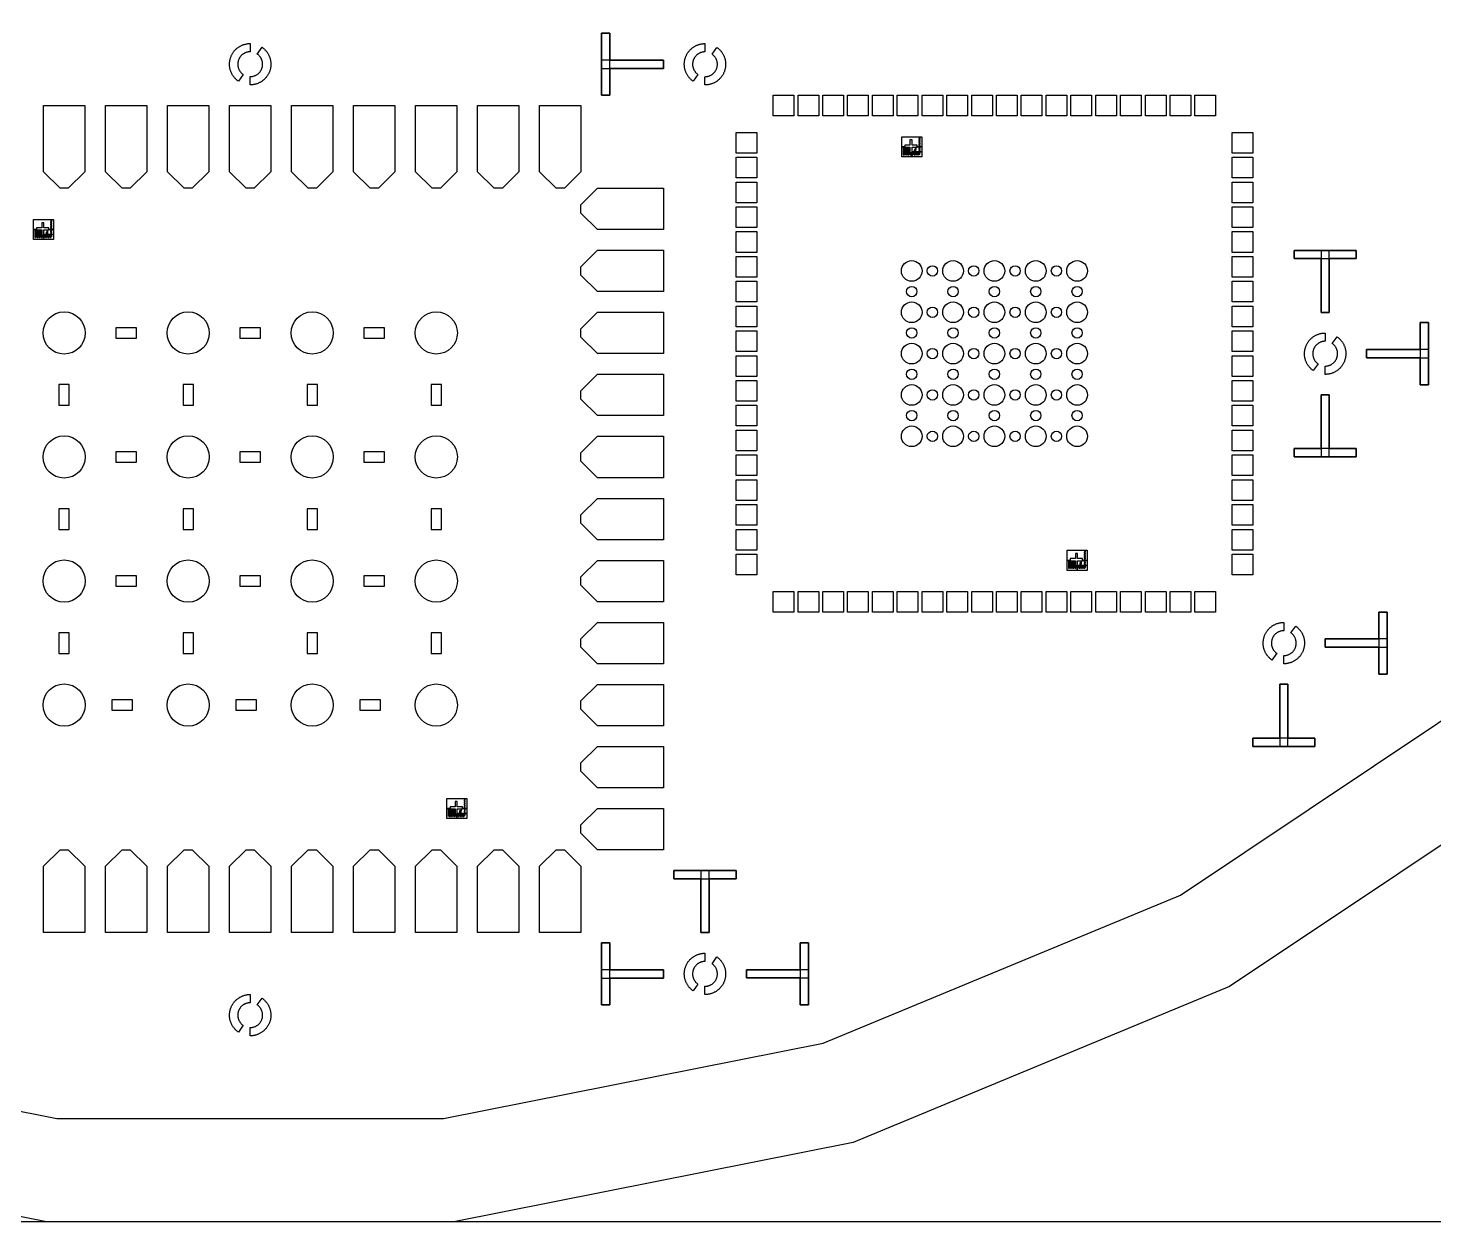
# Model space of a CAD drawing. Extents: x -17000 to 83000, y -61000 to 39000.
# Drawn here: x 27629 to 61629, y -61000 to -32127 of the extents above; entities that cross this region are included whole.
import ezdxf

# ---------------------------------------------------------------- set-up
doc = ezdxf.new("R2010")
doc.units = 0
doc.layers.add('Boundaries', color=3, linetype='CONTINUOUS')
doc.layers.add('Central Electrodes', color=2, linetype='CONTINUOUS')

# ---------------------------------------------------------------- blocks, each defined once
blk = doc.blocks.new('Half_moon_alignment1')
at = {"layer": 'Central Electrodes'}
for points in [[(-286.79, -409.58), (-299.5, -400.5), (-311.75, -391), (-324, -381), (-335.75, -370.75), (-347, -360), (-358, -349), (-368.75, -337.5), (-379.25, -326), (-389.25, -314), (-398.75, -301.5), (-408, -289), (-417, -276), (-425.25, -263), (-433.25, -249.5), (-441, -236), (-448, -222), (-454.75, -208), (-461, -193.5), (-466.75, -179), (-472.25, -164.5), (-477.25, -149.5), (-481.5, -134.5), (-485.5, -119.5), (-489, -104.25), (-492, -89), (-494.5, -73.5), (-496.75, -58), (-498.25, -42.5), (-499.25, -27), (-500, -11.25), (-500, 4.25), (-499.75, 20), (-498.75, 35.5), (-497.5, 51), (-495.5, 66.5), (-493.25, 82), (-490.5, 97.5), (-487.25, 112.75), (-483.5, 127.75), (-479.25, 143), (-474.5, 157.75), (-469.25, 172.5), (-463.75, 187), (-457.75, 201.5), (-451, 215.75), (-444.25, 229.75), (-436.75, 243.5), (-429, 257), (-420.75, 270.25), (-412, 283.25), (-403, 296), (-393.5, 308.5), (-383.75, 320.5), (-373.5, 332.5), (-363, 344), (-352, 355), (-340.75, 366), (-329.25, 376.5), (-317.25, 386.5), (-305, 396.25), (-292.5, 405.5), (-279.75, 414.5), (-266.5, 423), (-253.25, 431.25), (-239.75, 438.75), (-225.75, 446), (-211.75, 453), (-197.5, 459.25), (-183, 465.25), (-168.5, 470.75), (-153.75, 475.75), (-138.75, 480.5), (-123.75, 484.5), (-108.5, 488), (-93.25, 491.25), (-77.75, 494), (-62.25, 496.25), (-46.75, 497.75), (-31.25, 499), (-15.5, 499.75), (0, 500), (0, 300), (-12, 299.75), (-24, 299), (-36, 297.75), (-48, 296.25), (-59.75, 294), (-71.5, 291.25), (-83.25, 288.25), (-94.75, 284.75), (-106.25, 280.75), (-117.25, 276.25), (-128.25, 271.25), (-139, 265.75), (-149.75, 260), (-160, 253.75), (-170, 247.25), (-179.75, 240.25), (-189.25, 232.75), (-198.5, 225), (-207.5, 216.75), (-216, 208.25), (-224.25, 199.5), (-232, 190.25), (-239.5, 180.75), (-246.5, 171), (-253.25, 161), (-259.5, 150.75), (-265.25, 140.25), (-270.75, 129.5), (-275.75, 118.5), (-280.25, 107.25), (-284.25, 96), (-288, 84.5), (-291, 72.75), (-293.75, 61), (-296, 49.25), (-297.75, 37.25), (-299, 25.25), (-299.75, 13.25), (-300, 1.25), (-299.75, -10.75), (-299.25, -22.75), (-298, -34.75), (-296.25, -46.75), (-294.25, -58.75), (-291.75, -70.5), (-288.5, -82), (-285, -93.5), (-281, -105), (-276.75, -116.25), (-271.75, -127.25), (-266.5, -138), (-260.75, -148.5), (-254.5, -159), (-248, -169), (-241, -178.75), (-233.5, -188.25), (-225.75, -197.5), (-217.75, -206.5), (-209.25, -215), (-200.5, -223.25), (-191.25, -231.25), (-181.75, -238.75), (-172.07, -245.75)], [(0, -500), (0, -300), (12, -299.75), (24, -299), (36, -297.75), (48, -296.25), (59.75, -294), (71.5, -291.25), (83.25, -288.25), (94.75, -284.75), (106.25, -280.75), (117.25, -276.25), (128.25, -271.25), (139, -265.75), (149.75, -260), (160, -253.75), (170, -247.25), (179.75, -240.25), (189.25, -232.75), (198.5, -225), (207.5, -216.75), (216, -208.25), (224.25, -199.5), (232, -190.25), (239.5, -180.75), (246.5, -171), (253.25, -161), (259.5, -150.75), (265.25, -140.25), (270.75, -129.5), (275.75, -118.5), (280.25, -107.25), (284.25, -96), (288, -84.5), (291, -72.75), (293.75, -61), (296, -49.25), (297.75, -37.25), (299, -25.25), (299.75, -13.25), (300, -1.25), (299.75, 10.75), (299.25, 22.75), (298, 34.75), (296.25, 46.75), (294.25, 58.75), (291.75, 70.5), (288.5, 82), (285, 93.5), (281, 105), (276.75, 116.25), (271.75, 127.25), (266.5, 138), (260.75, 148.5), (254.5, 159), (248, 169), (241, 178.75), (233.5, 188.25), (225.75, 197.5), (217.75, 206.5), (209.25, 215), (200.5, 223.25), (191.25, 231.25), (181.75, 238.75), (172.07, 245.75), (286.79, 409.58), (299.5, 400.5), (311.75, 391), (324, 381), (335.75, 370.75), (347, 360), (358, 349), (368.75, 337.5), (379.25, 326), (389.25, 314), (398.75, 301.5), (408, 289), (417, 276), (425.25, 263), (433.25, 249.5), (441, 236), (448, 222), (454.75, 208), (461, 193.5), (466.75, 179), (472.25, 164.5), (477.25, 149.5), (481.5, 134.5), (485.5, 119.5), (489, 104.25), (492, 89), (494.5, 73.5), (496.75, 58), (498.25, 42.5), (499.25, 27), (500, 11.25), (500, -4.25), (499.75, -20), (498.75, -35.5), (497.5, -51), (495.5, -66.5), (493.25, -82), (490.5, -97.5), (487.25, -112.75), (483.5, -127.75), (479.25, -143), (474.5, -157.75), (469.25, -172.5), (463.75, -187), (457.75, -201.5), (451, -215.75), (444.25, -229.75), (436.75, -243.5), (429, -257), (420.75, -270.25), (412, -283.25), (403, -296), (393.5, -308.5), (383.75, -320.5), (373.5, -332.5), (363, -344), (352, -355), (340.75, -366), (329.25, -376.5), (317.25, -386.5), (305, -396.25), (292.5, -405.5), (279.75, -414.5), (266.5, -423), (253.25, -431.25), (239.75, -438.75), (225.75, -446), (211.75, -453), (197.5, -459.25), (183, -465.25), (168.5, -470.75), (153.75, -475.75), (138.75, -480.5), (123.75, -484.5), (108.5, -488), (93.25, -491.25), (77.75, -494), (62.25, -496.25), (46.75, -497.75), (31.25, -499), (15.5, -499.75)]]:
    blk.add_lwpolyline(points, close=True, dxfattribs=at)
blk = doc.blocks.new('BIG_photolith_alignment1')
at = {"layer": 'Central Electrodes'}
for points in [[(-225, -17.5), (-225, 225), (210, 225), (210, 190), (190, 190), (190, 185), (210, 185), (210, 180.5), (190, 180.5), (190, 175.5), (210, 175.5), (210, 171), (190, 171), (190, 166), (210, 166), (210, 161.5), (190, 161.5), (190, 156.5), (210, 156.5), (210, 152), (190, 152), (190, 147), (210, 147), (210, 142.5), (190, 142.5), (190, 137.5), (210, 137.5), (210, 133), (190, 133), (190, 128), (210, 128), (210, 123.5), (190, 123.5), (190, 118.5), (210, 118.5), (210, 114), (190, 114), (190, 109), (210, 109), (210, 104.5), (190, 104.5), (190, 99.5), (210, 99.5), (210, 95), (190, 95), (190, 90), (210, 90), (210, 85.5), (190, 85.5), (190, 80.5), (210, 80.5), (210, 76), (190, 76), (190, 71), (210, 71), (210, 66.5), (190, 66.5), (190, 61.5), (210, 61.5), (210, 57), (190, 57), (190, 52), (210, 52), (210, 47.5), (190, 47.5), (190, 42.5), (210, 42.5), (210, 38), (190, 38), (190, 33), (210, 33), (210, 28.5), (190, 28.5), (190, 23.5), (210, 23.5), (210, 19), (190, 19), (190, 14), (210, 14), (210, 9.5), (190, 9.5), (190, 4.5), (210, 4.5), (210, 0), (185, 0), (185, -5), (210, -5), (210, -9.5), (190, -9.5), (190, -14.5), (210, -14.5), (210, 225), (260, 225), (260, -17.5), (150, -17.5), (150, 25), (25, 25), (25, 150), (-25, 150), (-25, 25), (-150, 25), (-150, -17.5)], [(-225, -260), (-225, -17.5), (-185, -17.5), (-185, -190), (-190, -190), (-190, -210), (-185, -210), (-185, -17.5), (-175.5, -17.5), (-175.5, -190), (-180.5, -190), (-180.5, -210), (-175.5, -210), (-175.5, -17.5), (-166, -17.5), (-166, -190), (-171, -190), (-171, -210), (-166, -210), (-166, -17.5), (-156.5, -17.5), (-156.5, -190), (-161.5, -190), (-161.5, -210), (-156.5, -210), (-156.5, -17.5), (-150, -17.5), (-150, -25), (-147, -25), (-147, -190), (-152, -190), (-152, -210), (-147, -210), (-147, -25), (-137.5, -25), (-137.5, -190), (-142.5, -190), (-142.5, -210), (-137.5, -210), (-137.5, -25), (-128, -25), (-128, -190), (-133, -190), (-133, -210), (-128, -210), (-128, -25), (-118.5, -25), (-118.5, -190), (-123.5, -190), (-123.5, -210), (-118.5, -210), (-118.5, -25), (-109, -25), (-109, -190), (-114, -190), (-114, -210), (-109, -210), (-109, -25), (-99.5, -25), (-99.5, -190), (-104.5, -190), (-104.5, -210), (-99.5, -210), (-99.5, -25), (-90, -25), (-90, -190), (-95, -190), (-95, -210), (-90, -210), (-90, -25), (-80.5, -25), (-80.5, -190), (-85.5, -190), (-85.5, -210), (-80.5, -210), (-80.5, -25), (-71, -25), (-71, -190), (-76, -190), (-76, -210), (-71, -210), (-71, -25), (-61.5, -25), (-61.5, -190), (-66.5, -190), (-66.5, -210), (-61.5, -210), (-61.5, -25), (-52, -25), (-52, -190), (-57, -190), (-57, -210), (-52, -210), (-52, -25), (-42.5, -25), (-42.5, -190), (-47.5, -190), (-47.5, -210), (-42.5, -210), (-42.5, -25), (-33, -25), (-33, -190), (-38, -190), (-38, -210), (-33, -210), (-33, -25), (-25, -25), (-25, -150), (-23.5, -150), (-23.5, -190), (-28.5, -190), (-28.5, -210), (-23.5, -210), (-23.5, -150), (-14, -150), (-14, -190), (-19, -190), (-19, -210), (-14, -210), (-14, -150), (-4.5, -150), (-4.5, -190), (-9.5, -190), (-9.5, -210), (-4.5, -210), (-4.5, -150), (5, -150), (5, -185), (0, -185), (0, -210), (5, -210), (5, -150), (14.5, -150), (14.5, -190), (9.5, -190), (9.5, -210), (14.5, -210), (14.5, -150), (17.5, -150), (17.5, -260)], [(17.5, -260), (17.5, -150), (24, -150), (24, -190), (19, -190), (19, -210), (24, -210), (24, -150), (25, -150), (25, -138.75), (33.5, -138.75), (33.5, -190), (28.5, -190), (28.5, -210), (33.5, -210), (33.5, -138.75), (43, -138.75), (43, -190), (38, -190), (38, -210), (43, -210), (43, -138.75), (52.5, -138.75), (52.5, -190), (47.5, -190), (47.5, -210), (52.5, -210), (52.5, -138.75), (62, -138.75), (62, -190), (57, -190), (57, -210), (62, -210), (62, -138.75), (71.5, -138.75), (71.5, -190), (66.5, -190), (66.5, -210), (71.5, -210), (71.5, -138.75), (81, -138.75), (81, -190), (76, -190), (76, -210), (81, -210), (81, -138.75), (90.5, -138.75), (90.5, -190), (85.5, -190), (85.5, -210), (90.5, -210), (90.5, -138.75), (100, -138.75), (100, -190), (95, -190), (95, -210), (100, -210), (100, -138.75), (109.5, -138.75), (109.5, -190), (104.5, -190), (104.5, -210), (109.5, -210), (109.5, -138.75), (119, -138.75), (119, -190), (114, -190), (114, -210), (119, -210), (119, -138.75), (128.5, -138.75), (128.5, -190), (123.5, -190), (123.5, -210), (128.5, -210), (128.5, -138.75), (138, -138.75), (138, -190), (133, -190), (133, -210), (138, -210), (138, -138.75), (147.5, -138.75), (147.5, -190), (142.5, -190), (142.5, -210), (147.5, -210), (147.5, -138.75), (157, -138.75), (157, -190), (152, -190), (152, -210), (157, -210), (157, -138.75), (166.5, -138.75), (166.5, -190), (161.5, -190), (161.5, -210), (166.5, -210), (166.5, -138.75), (176, -138.75), (176, -190), (171, -190), (171, -210), (176, -210), (176, -138.75), (185.5, -138.75), (185.5, -190), (180.5, -190), (180.5, -210), (185.5, -210), (185.5, -138.75), (210, -138.75), (210, -142.5), (190, -142.5), (190, -147.5), (210, -147.5), (210, -152), (190, -152), (190, -157), (210, -157), (210, -161.5), (190, -161.5), (190, -166.5), (210, -166.5), (210, -171), (190, -171), (190, -176), (210, -176), (210, -180.5), (190, -180.5), (190, -185.5), (210, -185.5), (210, -190), (190, -190), (190, -210), (195, -210), (195, -195), (210, -195), (210, -138.75), (260, -138.75), (260, -260)], [(25, -138.75), (25, -25), (117.5, -25), (117.5, -77.5), (82.5, -77.5), (82.5, -122.5), (117.5, -122.5), (117.5, -25), (150, -25), (150, -17.5), (210, -17.5), (210, -19), (190, -19), (190, -24), (210, -24), (210, -28.5), (190, -28.5), (190, -33.5), (210, -33.5), (210, -38), (190, -38), (190, -43), (210, -43), (210, -47.5), (190, -47.5), (190, -52.5), (210, -52.5), (210, -57), (190, -57), (190, -62), (210, -62), (210, -66.5), (190, -66.5), (190, -71.5), (210, -71.5), (210, -76), (190, -76), (190, -81), (210, -81), (210, -85.5), (190, -85.5), (190, -90.5), (210, -90.5), (210, -95), (190, -95), (190, -100), (210, -100), (210, -104.5), (190, -104.5), (190, -109.5), (210, -109.5), (210, -114), (190, -114), (190, -119), (210, -119), (210, -123.5), (190, -123.5), (190, -128.5), (210, -128.5), (210, -133), (190, -133), (190, -138), (210, -138), (210, -17.5), (260, -17.5), (260, -138.75)], [(92.5, -117.5), (87.5, -112.5), (87.5, -87.5), (92.5, -82.5), (107.5, -82.5), (112.5, -87.5), (112.5, -112.5), (107.5, -117.5), (92.5, -117.5), (92.5, -110), (95, -112.5), (105, -112.5), (107.5, -110), (107.5, -90), (105, -87.5), (95, -87.5), (92.5, -90)]]:
    blk.add_lwpolyline(points, close=True, dxfattribs=at)

msp = doc.modelspace()

# ---------------------------------------------------------------- linework, layer by layer
at = {"layer": 'Boundaries'}
msp.add_lwpolyline([(-17000, -61000), (-17000, 39000), (83000, 39000), (83000, -61000)], close=True, dxfattribs=at)
at = {"layer": 'Central Electrodes'}
for points in [[(18415.538, 37078.528), (28075.43, 39000), (37924.57, 39000), (47584.462, 37078.528), (56683.881, 33309.425), (64873.142, 27837.536), (71837.536, 20873.142), (77309.425, 12683.881), (81078.528, 3584.462), (83000, -6075.43), (83000, -15924.57), (81078.528, -25584.462), (77309.425, -34683.881), (71837.536, -42873.142), (64873.142, -49837.536), (56683.881, -55309.425), (47584.462, -59078.528), (37924.57, -61000), (28075.43, -61000), (18415.538, -59078.528)], [(19144.761, -56674.602), (28321.658, -58500), (37678.342, -58500), (46855.239, -56674.602), (55499.687, -53093.954), (63279.485, -47895.659), (69895.659, -41279.485), (75093.954, -33499.687), (78674.602, -24855.239), (80500, -15678.342), (80500, -6321.658), (78674.602, 2855.239), (75093.954, 11499.687), (69895.659, 19279.485), (63279.485, 25895.659), (55499.687, 31093.954), (46855.239, 34674.602), (37678.342, 36500), (17018.848, 36500)], [(41499.865, -32251.916), (41499.865, -33751.916)], [(41699.865, -32251.916), (41499.865, -32251.916)], [(41699.865, -33751.916), (41699.865, -32251.916)], [(41499.865, -32901.916), (41499.865, -33101.916)], [(42999.865, -32901.916), (41499.865, -32901.916)], [(42999.865, -33101.916), (42999.865, -32901.916)], [(41499.865, -33101.916), (42999.865, -33101.916)], [(41499.865, -33751.916), (41699.865, -33751.916)], [(59749.865, -37501.916), (58249.865, -37501.916)], [(58249.865, -37501.916), (58249.865, -37701.916)], [(58249.865, -37701.916), (59749.865, -37701.916)], [(59099.865, -37501.916), (58899.865, -37501.916)], [(58899.865, -37501.916), (58899.865, -39001.916)], [(59099.865, -39001.916), (59099.865, -37501.916)], [(59749.865, -37701.916), (59749.865, -37501.916)], [(58899.865, -39001.916), (59099.865, -39001.916)], [(29750, -39375), (29750, -39625)], [(30250, -39375), (29750, -39375)], [(30250, -39625), (30250, -39375)], [(33250, -39375), (32750, -39375)], [(32750, -39375), (32750, -39625)], [(33250, -39625), (33250, -39375)], [(35750, -39375), (35750, -39625)], [(36250, -39375), (35750, -39375)], [(36250, -39625), (36250, -39375)], [(61300.136, -39250.973), (61300.136, -40750.973)], [(61500.136, -39250.973), (61300.136, -39250.973)], [(61500.136, -40750.973), (61500.136, -39250.973)], [(29750, -39625), (30250, -39625)], [(32750, -39625), (33250, -39625)], [(35750, -39625), (36250, -39625)], [(60000.136, -39900.973), (60000.136, -40100.973)], [(61500.136, -39900.973), (60000.136, -39900.973)], [(60000.136, -40100.973), (61500.136, -40100.973)], [(61500.136, -40100.973), (61500.136, -39900.973)], [(28375, -40750), (28375, -41250)], [(28625, -40750), (28375, -40750)], [(28625, -41250), (28625, -40750)], [(31625, -40750), (31375, -40750)], [(31375, -40750), (31375, -41250)], [(31625, -41250), (31625, -40750)], [(34375, -40750), (34375, -41250)], [(34625, -40750), (34375, -40750)], [(34625, -41250), (34625, -40750)], [(37375, -40750), (37375, -41250)], [(37625, -40750), (37375, -40750)], [(37625, -41250), (37625, -40750)], [(61300.136, -40750.973), (61500.136, -40750.973)], [(59099.137, -40998.084), (58899.137, -40998.084)], [(58899.137, -40998.084), (58899.137, -42498.084)], [(59099.137, -42498.084), (59099.137, -40998.084)], [(28375, -41250), (28625, -41250)], [(31375, -41250), (31625, -41250)], [(34375, -41250), (34625, -41250)], [(37375, -41250), (37625, -41250)], [(30250, -42375), (29750, -42375)], [(29750, -42375), (29750, -42625)], [(30250, -42625), (30250, -42375)], [(33250, -42375), (32750, -42375)], [(32750, -42375), (32750, -42625)], [(33250, -42625), (33250, -42375)], [(35750, -42375), (35750, -42625)], [(36250, -42375), (35750, -42375)], [(36250, -42625), (36250, -42375)], [(59749.137, -42298.084), (58249.137, -42298.084)], [(58249.137, -42298.084), (58249.137, -42498.084)], [(58249.137, -42498.084), (59749.137, -42498.084)], [(58899.137, -42498.084), (59099.137, -42498.084)], [(59749.137, -42498.084), (59749.137, -42298.084)], [(29750, -42625), (30250, -42625)], [(32750, -42625), (33250, -42625)], [(35750, -42625), (36250, -42625)], [(28375, -43750), (28375, -44250)], [(28625, -43750), (28375, -43750)], [(28625, -44250), (28625, -43750)], [(31625, -43750), (31375, -43750)], [(31375, -43750), (31375, -44250)], [(31625, -44250), (31625, -43750)], [(34375, -43750), (34375, -44250)], [(34625, -43750), (34375, -43750)], [(34625, -44250), (34625, -43750)], [(37375, -43750), (37375, -44250)], [(37625, -43750), (37375, -43750)], [(37625, -44250), (37625, -43750)], [(28375, -44250), (28625, -44250)], [(31375, -44250), (31625, -44250)], [(34375, -44250), (34625, -44250)], [(37375, -44250), (37625, -44250)], [(29750, -45375), (29750, -45625)], [(30250, -45375), (29750, -45375)], [(30250, -45625), (30250, -45375)], [(33250, -45375), (32750, -45375)], [(32750, -45375), (32750, -45625)], [(33250, -45625), (33250, -45375)], [(35750, -45375), (35750, -45625)], [(36250, -45375), (35750, -45375)], [(36250, -45625), (36250, -45375)], [(29750, -45625), (30250, -45625)], [(32750, -45625), (33250, -45625)], [(35750, -45625), (36250, -45625)], [(60300.136, -46250.973), (60300.136, -47750.973)], [(60500.136, -46250.973), (60300.136, -46250.973)], [(60500.136, -47750.973), (60500.136, -46250.973)], [(28625, -46750), (28375, -46750)], [(28375, -46750), (28375, -47250)], [(28625, -47250), (28625, -46750)], [(31625, -46750), (31375, -46750)], [(31375, -46750), (31375, -47250)], [(31625, -47250), (31625, -46750)], [(34375, -46750), (34375, -47250)], [(34625, -46750), (34375, -46750)], [(34625, -47250), (34625, -46750)], [(37625, -46750), (37375, -46750)], [(37375, -46750), (37375, -47250)], [(37625, -47250), (37625, -46750)], [(59000.136, -46900.973), (59000.136, -47100.973)], [(60500.136, -46900.973), (59000.136, -46900.973)], [(60500.136, -47100.973), (60500.136, -46900.973)], [(28375, -47250), (28625, -47250)], [(31375, -47250), (31625, -47250)], [(34375, -47250), (34625, -47250)], [(37375, -47250), (37625, -47250)], [(59000.136, -47100.973), (60500.136, -47100.973)], [(60300.136, -47750.973), (60500.136, -47750.973)], [(58099.137, -47998.084), (57899.137, -47998.084)], [(57899.137, -47998.084), (57899.137, -49498.084)], [(58099.137, -49498.084), (58099.137, -47998.084)], [(30150, -48375), (29650, -48375)], [(29650, -48375), (29650, -48625)], [(30150, -48625), (30150, -48375)], [(33150, -48375), (32650, -48375)], [(32650, -48375), (32650, -48625)], [(33150, -48625), (33150, -48375)], [(35650, -48375), (35650, -48625)], [(36150, -48375), (35650, -48375)], [(36150, -48625), (36150, -48375)], [(29650, -48625), (30150, -48625)], [(32650, -48625), (33150, -48625)], [(35650, -48625), (36150, -48625)], [(57249.137, -49298.084), (57249.137, -49498.084)], [(58749.137, -49298.084), (57249.137, -49298.084)], [(58749.137, -49498.084), (58749.137, -49298.084)], [(57249.137, -49498.084), (58749.137, -49498.084)], [(57899.137, -49498.084), (58099.137, -49498.084)], [(44749.865, -52501.916), (43249.865, -52501.916)], [(43249.865, -52501.916), (43249.865, -52701.916)], [(44099.865, -52501.916), (43899.865, -52501.916)], [(43899.865, -52501.916), (43899.865, -54001.916)], [(44099.865, -54001.916), (44099.865, -52501.916)], [(44749.865, -52701.916), (44749.865, -52501.916)], [(43249.865, -52701.916), (44749.865, -52701.916)], [(43899.865, -54001.916), (44099.865, -54001.916)], [(41499.865, -54251.916), (41499.865, -55751.916)], [(41699.865, -54251.916), (41499.865, -54251.916)], [(41699.865, -55751.916), (41699.865, -54251.916)], [(46500.136, -54250.973), (46300.136, -54250.973)], [(46300.136, -54250.973), (46300.136, -55750.973)], [(46500.136, -55750.973), (46500.136, -54250.973)], [(41499.865, -54901.916), (41499.865, -55101.916)], [(42999.865, -54901.916), (41499.865, -54901.916)], [(42999.865, -55101.916), (42999.865, -54901.916)], [(46500.136, -54900.973), (45000.136, -54900.973)], [(45000.136, -54900.973), (45000.136, -55100.973)], [(46500.136, -55100.973), (46500.136, -54900.973)], [(41499.865, -55101.916), (42999.865, -55101.916)], [(45000.136, -55100.973), (46500.136, -55100.973)], [(41499.865, -55751.916), (41699.865, -55751.916)], [(46300.136, -55750.973), (46500.136, -55750.973)]]:
    msp.add_lwpolyline(points, dxfattribs=at)
for points in [[(41499.865, -33751.916), (41499.865, -32251.916), (41699.865, -32251.916), (41699.865, -32901.916), (42999.865, -32901.916), (42999.865, -33101.916), (41699.865, -33101.916), (41699.865, -33751.916)], [(28400, -36000), (28000, -35600), (28000, -34000), (29000, -34000), (29000, -35600), (28600, -36000)], [(29900, -36000), (29500, -35600), (29500, -34000), (30500, -34000), (30500, -35600), (30100, -36000)], [(31400, -36000), (31000, -35600), (31000, -34000), (32000, -34000), (32000, -35600), (31600, -36000)], [(32900, -36000), (32500, -35600), (32500, -34000), (33500, -34000), (33500, -35600), (33100, -36000)], [(34400, -36000), (34000, -35600), (34000, -34000), (35000, -34000), (35000, -35600), (34600, -36000)], [(35900, -36000), (35500, -35600), (35500, -34000), (36500, -34000), (36500, -35600), (36100, -36000)], [(37400, -36000), (37000, -35600), (37000, -34000), (38000, -34000), (38000, -35600), (37600, -36000)], [(38900, -36000), (38500, -35600), (38500, -34000), (39500, -34000), (39500, -35600), (39100, -36000)], [(40400, -36000), (40000, -35600), (40000, -34000), (41000, -34000), (41000, -35600), (40600, -36000)], [(45650, -34250), (45650, -33750), (46150, -33750), (46150, -34250)], [(46250, -34250), (46250, -33750), (46750, -33750), (46750, -34250)], [(46850, -34250), (46850, -33750), (47350, -33750), (47350, -34250)], [(47450, -34250), (47450, -33750), (47950, -33750), (47950, -34250)], [(48050, -34250), (48050, -33750), (48550, -33750), (48550, -34250)], [(48650, -34250), (48650, -33750), (49150, -33750), (49150, -34250)], [(49250, -34250), (49250, -33750), (49750, -33750), (49750, -34250)], [(49850, -34250), (49850, -33750), (50350, -33750), (50350, -34250)], [(50450, -34250), (50450, -33750), (50950, -33750), (50950, -34250)], [(51050, -34250), (51050, -33750), (51550, -33750), (51550, -34250)], [(51650, -34250), (51650, -33750), (52150, -33750), (52150, -34250)], [(52250, -34250), (52250, -33750), (52750, -33750), (52750, -34250)], [(52850, -34250), (52850, -33750), (53350, -33750), (53350, -34250)], [(53450, -34250), (53450, -33750), (53950, -33750), (53950, -34250)], [(54050, -34250), (54050, -33750), (54550, -33750), (54550, -34250)], [(54650, -34250), (54650, -33750), (55150, -33750), (55150, -34250)], [(55250, -34250), (55250, -33750), (55750, -33750), (55750, -34250)], [(55850, -34250), (55850, -33750), (56350, -33750), (56350, -34250)], [(44750, -35150), (44750, -34650), (45250, -34650), (45250, -35150)], [(56750, -35150), (56750, -34650), (57250, -34650), (57250, -35150)], [(44750, -35750), (44750, -35250), (45250, -35250), (45250, -35750)], [(56750, -35750), (56750, -35250), (57250, -35250), (57250, -35750)], [(41400, -37000), (41000, -36600), (41000, -36400), (41400, -36000), (43000, -36000), (43000, -37000)], [(44750, -36350), (44750, -35850), (45250, -35850), (45250, -36350)], [(56750, -36350), (56750, -35850), (57250, -35850), (57250, -36350)], [(44750, -36950), (44750, -36450), (45250, -36450), (45250, -36950)], [(56750, -36950), (56750, -36450), (57250, -36450), (57250, -36950)], [(44750, -37550), (44750, -37050), (45250, -37050), (45250, -37550)], [(56750, -37550), (56750, -37050), (57250, -37050), (57250, -37550)], [(41400, -38500), (41000, -38100), (41000, -37900), (41400, -37500), (43000, -37500), (43000, -38500)], [(44750, -38150), (44750, -37650), (45250, -37650), (45250, -38150)], [(56750, -38150), (56750, -37650), (57250, -37650), (57250, -38150)], [(58899.865, -39001.916), (58899.865, -37701.916), (58249.865, -37701.916), (58249.865, -37501.916), (59749.865, -37501.916), (59749.865, -37701.916), (59099.865, -37701.916), (59099.865, -39001.916)], [(44750, -38750), (44750, -38250), (45250, -38250), (45250, -38750)], [(56750, -38750), (56750, -38250), (57250, -38250), (57250, -38750)], [(41400, -40000), (41000, -39600), (41000, -39400), (41400, -39000), (43000, -39000), (43000, -40000)], [(44750, -39350), (44750, -38850), (45250, -38850), (45250, -39350)], [(56750, -39350), (56750, -38850), (57250, -38850), (57250, -39350)], [(61300.136, -40750.973), (61300.136, -40100.973), (60000.136, -40100.973), (60000.136, -39900.973), (61300.136, -39900.973), (61300.136, -39250.973), (61500.136, -39250.973), (61500.136, -40750.973)], [(44750, -39950), (44750, -39450), (45250, -39450), (45250, -39950)], [(56750, -39950), (56750, -39450), (57250, -39450), (57250, -39950)], [(44750, -40550), (44750, -40050), (45250, -40050), (45250, -40550)], [(56750, -40550), (56750, -40050), (57250, -40050), (57250, -40550)], [(41400, -41500), (41000, -41100), (41000, -40900), (41400, -40500), (43000, -40500), (43000, -41500)], [(44750, -41150), (44750, -40650), (45250, -40650), (45250, -41150)], [(56750, -41150), (56750, -40650), (57250, -40650), (57250, -41150)], [(58249.137, -42498.084), (58249.137, -42298.084), (58899.137, -42298.084), (58899.137, -40998.084), (59099.137, -40998.084), (59099.137, -42298.084), (59749.137, -42298.084), (59749.137, -42498.084)], [(44750, -41750), (44750, -41250), (45250, -41250), (45250, -41750)], [(56750, -41750), (56750, -41250), (57250, -41250), (57250, -41750)], [(41400, -43000), (41000, -42600), (41000, -42400), (41400, -42000), (43000, -42000), (43000, -43000)], [(44750, -42350), (44750, -41850), (45250, -41850), (45250, -42350)], [(56750, -42350), (56750, -41850), (57250, -41850), (57250, -42350)], [(44750, -42950), (44750, -42450), (45250, -42450), (45250, -42950)], [(56750, -42950), (56750, -42450), (57250, -42450), (57250, -42950)], [(44750, -43550), (44750, -43050), (45250, -43050), (45250, -43550)], [(56750, -43550), (56750, -43050), (57250, -43050), (57250, -43550)], [(41400, -44500), (41000, -44100), (41000, -43900), (41400, -43500), (43000, -43500), (43000, -44500)], [(44750, -44150), (44750, -43650), (45250, -43650), (45250, -44150)], [(56750, -44150), (56750, -43650), (57250, -43650), (57250, -44150)], [(44750, -44750), (44750, -44250), (45250, -44250), (45250, -44750)], [(56750, -44750), (56750, -44250), (57250, -44250), (57250, -44750)], [(44750, -45350), (44750, -44850), (45250, -44850), (45250, -45350)], [(56750, -45350), (56750, -44850), (57250, -44850), (57250, -45350)], [(41400, -46000), (41000, -45600), (41000, -45400), (41400, -45000), (43000, -45000), (43000, -46000)], [(45650, -46250), (45650, -45750), (46150, -45750), (46150, -46250)], [(46250, -46250), (46250, -45750), (46750, -45750), (46750, -46250)], [(46850, -46250), (46850, -45750), (47350, -45750), (47350, -46250)], [(47450, -46250), (47450, -45750), (47950, -45750), (47950, -46250)], [(48050, -46250), (48050, -45750), (48550, -45750), (48550, -46250)], [(48650, -46250), (48650, -45750), (49150, -45750), (49150, -46250)], [(49250, -46250), (49250, -45750), (49750, -45750), (49750, -46250)], [(49850, -46250), (49850, -45750), (50350, -45750), (50350, -46250)], [(50450, -46250), (50450, -45750), (50950, -45750), (50950, -46250)], [(51050, -46250), (51050, -45750), (51550, -45750), (51550, -46250)], [(51650, -46250), (51650, -45750), (52150, -45750), (52150, -46250)], [(52250, -46250), (52250, -45750), (52750, -45750), (52750, -46250)], [(52850, -46250), (52850, -45750), (53350, -45750), (53350, -46250)], [(53450, -46250), (53450, -45750), (53950, -45750), (53950, -46250)], [(54050, -46250), (54050, -45750), (54550, -45750), (54550, -46250)], [(54650, -46250), (54650, -45750), (55150, -45750), (55150, -46250)], [(55250, -46250), (55250, -45750), (55750, -45750), (55750, -46250)], [(55850, -46250), (55850, -45750), (56350, -45750), (56350, -46250)], [(41400, -47500), (41000, -47100), (41000, -46900), (41400, -46500), (43000, -46500), (43000, -47500)], [(60300.136, -47750.973), (60300.136, -47100.973), (59000.136, -47100.973), (59000.136, -46900.973), (60300.136, -46900.973), (60300.136, -46250.973), (60500.136, -46250.973), (60500.136, -47750.973)], [(41400, -49000), (41000, -48600), (41000, -48400), (41400, -48000), (43000, -48000), (43000, -49000)], [(57249.137, -49498.084), (57249.137, -49298.084), (57899.137, -49298.084), (57899.137, -47998.084), (58099.137, -47998.084), (58099.137, -49298.084), (58749.137, -49298.084), (58749.137, -49498.084)], [(41400, -50500), (41000, -50100), (41000, -49900), (41400, -49500), (43000, -49500), (43000, -50500)], [(41400, -52000), (41000, -51600), (41000, -51400), (41400, -51000), (43000, -51000), (43000, -52000)], [(28000, -54000), (28000, -52400), (28400, -52000), (28600, -52000), (29000, -52400), (29000, -54000)], [(29500, -54000), (29500, -52400), (29900, -52000), (30100, -52000), (30500, -52400), (30500, -54000)], [(31000, -54000), (31000, -52400), (31400, -52000), (31600, -52000), (32000, -52400), (32000, -54000)], [(32500, -54000), (32500, -52400), (32900, -52000), (33100, -52000), (33500, -52400), (33500, -54000)], [(34000, -54000), (34000, -52400), (34400, -52000), (34600, -52000), (35000, -52400), (35000, -54000)], [(35500, -54000), (35500, -52400), (35900, -52000), (36100, -52000), (36500, -52400), (36500, -54000)], [(37000, -54000), (37000, -52400), (37400, -52000), (37600, -52000), (38000, -52400), (38000, -54000)], [(38500, -54000), (38500, -52400), (38900, -52000), (39100, -52000), (39500, -52400), (39500, -54000)], [(40000, -54000), (40000, -52400), (40400, -52000), (40600, -52000), (41000, -52400), (41000, -54000)], [(43899.865, -54001.916), (43899.865, -52701.916), (43249.865, -52701.916), (43249.865, -52501.916), (44749.865, -52501.916), (44749.865, -52701.916), (44099.865, -52701.916), (44099.865, -54001.916)], [(41499.865, -55751.916), (41499.865, -54251.916), (41699.865, -54251.916), (41699.865, -54901.916), (42999.865, -54901.916), (42999.865, -55101.916), (41699.865, -55101.916), (41699.865, -55751.916)], [(46300.136, -55750.973), (46300.136, -55100.973), (45000.136, -55100.973), (45000.136, -54900.973), (46300.136, -54900.973), (46300.136, -54250.973), (46500.136, -54250.973), (46500.136, -55750.973)]]:
    msp.add_lwpolyline(points, close=True, dxfattribs=at)
for centre, radius in [((49000, -38000), 250), ((49500, -38000), 125), ((50000, -38000), 250), ((50500, -38000), 125), ((51000, -38000), 250), ((51500, -38000), 125), ((52000, -38000), 250), ((52500, -38000), 125), ((53000, -38000), 250), ((49000, -38500), 125), ((50000, -38500), 125), ((51000, -38500), 125), ((52000, -38500), 125), ((53000, -38500), 125), ((49000, -39000), 250), ((50000, -39000), 250), ((51000, -39000), 250), ((52000, -39000), 250), ((53000, -39000), 250), ((28500, -39500), 510.252), ((31500, -39500), 510.252), ((34500, -39500), 510.252), ((37500, -39500), 510.252), ((49500, -39000), 125), ((50500, -39000), 125), ((51500, -39000), 125), ((52500, -39000), 125), ((49000, -39500), 125), ((50000, -39500), 125), ((51000, -39500), 125), ((52000, -39500), 125), ((53000, -39500), 125), ((49000, -40000), 250), ((50000, -40000), 250), ((51000, -40000), 250), ((52000, -40000), 250), ((53000, -40000), 250), ((49500, -40000), 125), ((50500, -40000), 125), ((51500, -40000), 125), ((52500, -40000), 125), ((49000, -40500), 125), ((50000, -40500), 125), ((51000, -40500), 125), ((52000, -40500), 125), ((53000, -40500), 125), ((49000, -41000), 250), ((50000, -41000), 250), ((51000, -41000), 250), ((52000, -41000), 250), ((53000, -41000), 250), ((49500, -41000), 125), ((50500, -41000), 125), ((51500, -41000), 125), ((52500, -41000), 125), ((49000, -41500), 125), ((50000, -41500), 125), ((51000, -41500), 125), ((52000, -41500), 125), ((53000, -41500), 125), ((49000, -42000), 250), ((50000, -42000), 250), ((51000, -42000), 250), ((52000, -42000), 250), ((53000, -42000), 250), ((28500, -42500), 510.252), ((31500, -42500), 510.252), ((34500, -42500), 510.252), ((37500, -42500), 510.252), ((49500, -42000), 125), ((50500, -42000), 125), ((51500, -42000), 125), ((52500, -42000), 125), ((28500, -45500), 510.252), ((31500, -45500), 510.252), ((34500, -45500), 510.252), ((37500, -45500), 510.252), ((28500, -48500), 510.252), ((31500, -48500), 510.252), ((34500, -48500), 510.252), ((37500, -48500), 510.252)]:
    msp.add_circle(centre, radius, dxfattribs=at)

# ---------------------------------------------------------------- block references
for name, p in [('Half_moon_alignment1', (33000, -33000)), ('Half_moon_alignment1', (43999.594, -33001.466)), ('BIG_photolith_alignment1', (48982.5, -34982.5)), ('BIG_photolith_alignment1', (27982.5, -36982.5)), ('Half_moon_alignment1', (58999.594, -40001.466)), ('BIG_photolith_alignment1', (52982.5, -44982.5)), ('Half_moon_alignment1', (57999.594, -47001.466)), ('BIG_photolith_alignment1', (37982.5, -50982.5)), ('Half_moon_alignment1', (43999.594, -55001.466)), ('Half_moon_alignment1', (33000, -56000))]:
    msp.add_blockref(name, p)

doc.saveas('drawing.dxf')
